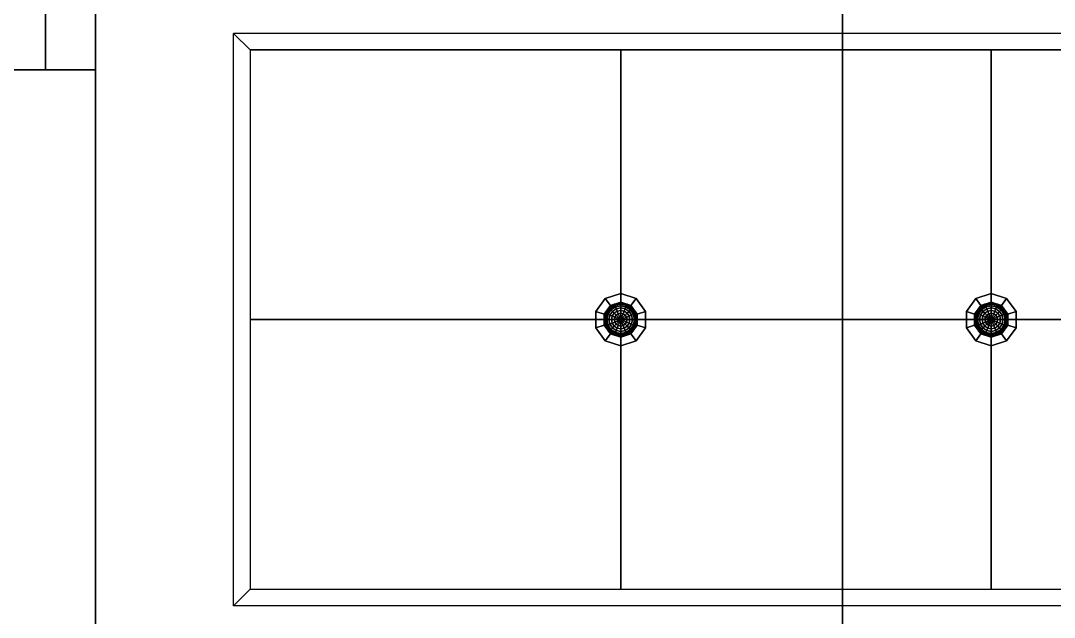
# Model space of a CAD drawing. Header units: millimetres. Extents: x -11 to 11, y -5.8 to 5.8.
# Drawn here: x -3.225 to -0.112, y 0.087 to 1.886 of the extents above; entities that cross this region are included whole.
import ezdxf

# ---------------------------------------------------------------- set-up
doc = ezdxf.new("R2010")
doc.units = ezdxf.units.MM
for name, color, linetype in [('controsoffitto', 254, 'Continuous'), ('copertura', 8, 'Continuous'), ('cromato', 251, 'Continuous'), ('lampada', 7, 'Continuous'), ('parete', 254, 'Continuous'), ('parete_bianca', 7, 'Continuous'), ('pavimento_salone', 7, 'Continuous'), ('rolf', 254, 'Continuous'), ('solaio', 7, 'Continuous')]:
    doc.layers.add(name, color=color, linetype=linetype)

msp = doc.modelspace()

# ---------------------------------------------------------------- linework, layer by layer
at = {"layer": 'controsoffitto'}
for points in [[(-2.584, 1.8473, 5.725), (-2.534, 1.7973, 5.625), (1.9291, 1.7973, 5.625), (1.9791, 1.8473, 5.725)], [(-2.584, 1.8473, 5.725), (-2.534, 1.7973, 5.625), (-2.534, 0.1719, 5.625), (-2.584, 0.1219, 5.725)], [(-1.4182, 1.7973, 5.625), (-2.534, 1.7973, 5.625), (-2.534, 0.9846, 5.625), (-1.4182, 0.9846, 5.625)], [(-0.3025, 1.7973, 5.625), (-1.4182, 1.7973, 5.625), (-1.4182, 0.9846, 5.625), (-0.3025, 0.9846, 5.625)], [(0.8133, 1.7973, 5.625), (-0.3025, 1.7973, 5.625), (-0.3025, 0.9846, 5.625), (0.8133, 0.9846, 5.625)], [(-1.4182, 0.9846, 5.625), (-2.534, 0.9846, 5.625), (-2.534, 0.1719, 5.625), (-1.4182, 0.1719, 5.625)], [(-0.3025, 0.9846, 5.625), (-1.4182, 0.9846, 5.625), (-1.4182, 0.1719, 5.625), (-0.3025, 0.1719, 5.625)], [(0.8133, 0.9846, 5.625), (-0.3025, 0.9846, 5.625), (-0.3025, 0.1719, 5.625), (0.8133, 0.1719, 5.625)], [(-2.584, 0.1219, 5.725), (-2.534, 0.1719, 5.625), (1.9291, 0.1719, 5.625), (1.9791, 0.1219, 5.725)]]:
    msp.add_3dface(points, dxfattribs=at)
at = {"layer": 'copertura'}
msp.add_3dface([(-11, 4.2375, 6.3), (-11, -0.0125, 6.3), (0, -0.0125, 6.3), (0, 4.2375, 6.3)], dxfattribs=at)
at = {"layer": 'cromato'}
for points in [[(-1.4182, 1.0371, 5.625), (-1.4182, 1.0634, 5.625), (-1.4646, 1.0484, 5.625), (-1.4491, 1.0271, 5.625)], [(-1.4491, 1.0271, 5.6), (-1.4646, 1.0484, 5.6), (-1.4182, 1.0634, 5.6), (-1.4182, 1.0371, 5.6)], [(-1.4646, 1.0484, 5.625), (-1.4182, 1.0634, 5.625), (-1.4182, 1.0634, 5.6), (-1.4646, 1.0484, 5.6)], [(-1.3873, 1.0271, 5.625), (-1.3718, 1.0484, 5.625), (-1.4182, 1.0634, 5.625), (-1.4182, 1.0371, 5.625)], [(-1.4182, 1.0371, 5.6), (-1.4182, 1.0634, 5.6), (-1.3718, 1.0484, 5.6), (-1.3873, 1.0271, 5.6)], [(-1.4182, 1.0371, 5.625), (-1.4182, 1.0634, 5.625), (-1.4182, 1.0634, 5.6), (-1.4182, 1.0371, 5.6)], [(-1.4182, 1.0634, 5.625), (-1.3718, 1.0484, 5.625), (-1.3718, 1.0484, 5.6), (-1.4182, 1.0634, 5.6)], [(-1.4182, 1.0634, 5.625), (-1.4182, 1.0371, 5.625), (-1.4182, 1.0371, 5.6), (-1.4182, 1.0634, 5.6)], [(-0.3024, 1.0371, 5.625), (-0.3024, 1.0634, 5.625), (-0.3488, 1.0484, 5.625), (-0.3333, 1.0271, 5.625)], [(-0.3333, 1.0271, 5.6), (-0.3488, 1.0484, 5.6), (-0.3024, 1.0634, 5.6), (-0.3024, 1.0371, 5.6)], [(-0.3488, 1.0484, 5.625), (-0.3024, 1.0634, 5.625), (-0.3024, 1.0634, 5.6), (-0.3488, 1.0484, 5.6)], [(-0.2715, 1.0271, 5.625), (-0.2561, 1.0484, 5.625), (-0.3024, 1.0634, 5.625), (-0.3024, 1.0371, 5.625)], [(-0.3024, 1.0371, 5.6), (-0.3024, 1.0634, 5.6), (-0.2561, 1.0484, 5.6), (-0.2715, 1.0271, 5.6)], [(-0.3024, 1.0371, 5.625), (-0.3024, 1.0634, 5.625), (-0.3024, 1.0634, 5.6), (-0.3024, 1.0371, 5.6)], [(-0.3024, 1.0634, 5.625), (-0.2561, 1.0484, 5.625), (-0.2561, 1.0484, 5.6), (-0.3024, 1.0634, 5.6)], [(-0.3024, 1.0634, 5.625), (-0.3024, 1.0371, 5.625), (-0.3024, 1.0371, 5.6), (-0.3024, 1.0634, 5.6)], [(-1.4491, 1.0271, 5.625), (-1.4646, 1.0484, 5.625), (-1.4932, 1.0089, 5.625), (-1.4682, 1.0008, 5.625)], [(-1.4682, 1.0008, 5.6), (-1.4932, 1.0089, 5.6), (-1.4646, 1.0484, 5.6), (-1.4491, 1.0271, 5.6)], [(-1.4932, 1.0089, 5.625), (-1.4646, 1.0484, 5.625), (-1.4646, 1.0484, 5.6), (-1.4932, 1.0089, 5.6)], [(-1.4491, 1.0271, 5.625), (-1.4646, 1.0484, 5.625), (-1.4646, 1.0484, 5.6), (-1.4491, 1.0271, 5.6)], [(-1.4646, 1.0484, 5.625), (-1.4491, 1.0271, 5.625), (-1.4491, 1.0271, 5.6), (-1.4646, 1.0484, 5.6)], [(-1.4182, 1.0371, 5.6), (-1.4491, 1.0271, 5.6), (-1.4491, 1.0271, 5.625), (-1.4182, 1.0371, 5.625)], [(-1.3873, 1.0271, 5.6), (-1.4182, 1.0371, 5.6), (-1.4182, 1.0371, 5.625), (-1.3873, 1.0271, 5.625)], [(-1.3718, 1.0484, 5.625), (-1.3873, 1.0271, 5.625), (-1.3873, 1.0271, 5.6), (-1.3718, 1.0484, 5.6)], [(-1.3682, 1.0008, 5.625), (-1.3432, 1.0089, 5.625), (-1.3718, 1.0484, 5.625), (-1.3873, 1.0271, 5.625)], [(-1.3873, 1.0271, 5.6), (-1.3718, 1.0484, 5.6), (-1.3432, 1.0089, 5.6), (-1.3682, 1.0008, 5.6)], [(-1.3873, 1.0271, 5.625), (-1.3718, 1.0484, 5.625), (-1.3718, 1.0484, 5.6), (-1.3873, 1.0271, 5.6)], [(-1.3718, 1.0484, 5.625), (-1.3432, 1.0089, 5.625), (-1.3432, 1.0089, 5.6), (-1.3718, 1.0484, 5.6)], [(-0.3333, 1.0271, 5.625), (-0.3488, 1.0484, 5.625), (-0.3774, 1.0089, 5.625), (-0.3524, 1.0008, 5.625)], [(-0.3524, 1.0008, 5.6), (-0.3774, 1.0089, 5.6), (-0.3488, 1.0484, 5.6), (-0.3333, 1.0271, 5.6)], [(-0.3774, 1.0089, 5.625), (-0.3488, 1.0484, 5.625), (-0.3488, 1.0484, 5.6), (-0.3774, 1.0089, 5.6)], [(-0.3333, 1.0271, 5.625), (-0.3488, 1.0484, 5.625), (-0.3488, 1.0484, 5.6), (-0.3333, 1.0271, 5.6)], [(-0.3488, 1.0484, 5.625), (-0.3333, 1.0271, 5.625), (-0.3333, 1.0271, 5.6), (-0.3488, 1.0484, 5.6)], [(-0.3024, 1.0371, 5.6), (-0.3333, 1.0271, 5.6), (-0.3333, 1.0271, 5.625), (-0.3024, 1.0371, 5.625)], [(-0.2715, 1.0271, 5.6), (-0.3024, 1.0371, 5.6), (-0.3024, 1.0371, 5.625), (-0.2715, 1.0271, 5.625)], [(-0.2561, 1.0484, 5.625), (-0.2715, 1.0271, 5.625), (-0.2715, 1.0271, 5.6), (-0.2561, 1.0484, 5.6)], [(-0.2524, 1.0008, 5.625), (-0.2274, 1.0089, 5.625), (-0.2561, 1.0484, 5.625), (-0.2715, 1.0271, 5.625)], [(-0.2715, 1.0271, 5.6), (-0.2561, 1.0484, 5.6), (-0.2274, 1.0089, 5.6), (-0.2524, 1.0008, 5.6)], [(-0.2715, 1.0271, 5.625), (-0.2561, 1.0484, 5.625), (-0.2561, 1.0484, 5.6), (-0.2715, 1.0271, 5.6)], [(-0.2561, 1.0484, 5.625), (-0.2274, 1.0089, 5.625), (-0.2274, 1.0089, 5.6), (-0.2561, 1.0484, 5.6)], [(-1.4682, 1.0008, 5.625), (-1.4932, 1.0089, 5.625), (-1.4932, 1.0089, 5.6), (-1.4682, 1.0008, 5.6)], [(-1.4682, 0.9683, 5.625), (-1.4932, 0.9602, 5.625), (-1.4932, 1.0089, 5.625), (-1.4682, 1.0008, 5.625)], [(-1.4682, 1.0008, 5.6), (-1.4932, 1.0089, 5.6), (-1.4932, 0.9602, 5.6), (-1.4682, 0.9683, 5.6)], [(-1.4682, 1.0008, 5.625), (-1.4932, 1.0089, 5.625), (-1.4932, 1.0089, 5.6), (-1.4682, 1.0008, 5.6)], [(-1.4932, 1.0089, 5.625), (-1.4932, 0.9602, 5.625), (-1.4932, 0.9602, 5.6), (-1.4932, 1.0089, 5.6)], [(-1.4491, 1.0271, 5.6), (-1.4682, 1.0008, 5.6), (-1.4682, 1.0008, 5.625), (-1.4491, 1.0271, 5.625)], [(-1.4682, 0.9683, 5.6), (-1.4682, 1.0008, 5.6), (-1.4682, 1.0008, 5.625), (-1.4682, 0.9683, 5.625)], [(-1.3682, 1.0008, 5.6), (-1.3873, 1.0271, 5.6), (-1.3873, 1.0271, 5.625), (-1.3682, 1.0008, 5.625)], [(-1.3682, 0.9683, 5.625), (-1.3432, 0.9602, 5.625), (-1.3432, 1.0089, 5.625), (-1.3682, 1.0008, 5.625)], [(-1.3682, 1.0008, 5.6), (-1.3432, 1.0089, 5.6), (-1.3432, 0.9602, 5.6), (-1.3682, 0.9683, 5.6)], [(-1.3682, 1.0008, 5.625), (-1.3432, 1.0089, 5.625), (-1.3432, 1.0089, 5.6), (-1.3682, 1.0008, 5.6)], [(-1.3432, 1.0089, 5.625), (-1.3682, 1.0008, 5.625), (-1.3682, 1.0008, 5.6), (-1.3432, 1.0089, 5.6)], [(-1.3682, 0.9683, 5.6), (-1.3682, 1.0008, 5.6), (-1.3682, 1.0008, 5.625), (-1.3682, 0.9683, 5.625)], [(-1.3432, 1.0089, 5.625), (-1.3432, 0.9602, 5.625), (-1.3432, 0.9602, 5.6), (-1.3432, 1.0089, 5.6)], [(-0.3524, 1.0008, 5.625), (-0.3774, 1.0089, 5.625), (-0.3774, 1.0089, 5.6), (-0.3524, 1.0008, 5.6)], [(-0.3524, 0.9683, 5.625), (-0.3774, 0.9602, 5.625), (-0.3774, 1.0089, 5.625), (-0.3524, 1.0008, 5.625)], [(-0.3524, 1.0008, 5.6), (-0.3774, 1.0089, 5.6), (-0.3774, 0.9602, 5.6), (-0.3524, 0.9683, 5.6)], [(-0.3524, 1.0008, 5.625), (-0.3774, 1.0089, 5.625), (-0.3774, 1.0089, 5.6), (-0.3524, 1.0008, 5.6)], [(-0.3774, 1.0089, 5.625), (-0.3774, 0.9602, 5.625), (-0.3774, 0.9602, 5.6), (-0.3774, 1.0089, 5.6)], [(-0.3333, 1.0271, 5.6), (-0.3524, 1.0008, 5.6), (-0.3524, 1.0008, 5.625), (-0.3333, 1.0271, 5.625)], [(-0.3524, 0.9683, 5.6), (-0.3524, 1.0008, 5.6), (-0.3524, 1.0008, 5.625), (-0.3524, 0.9683, 5.625)], [(-0.2524, 1.0008, 5.6), (-0.2715, 1.0271, 5.6), (-0.2715, 1.0271, 5.625), (-0.2524, 1.0008, 5.625)], [(-0.2524, 0.9683, 5.625), (-0.2274, 0.9602, 5.625), (-0.2274, 1.0089, 5.625), (-0.2524, 1.0008, 5.625)], [(-0.2524, 1.0008, 5.6), (-0.2274, 1.0089, 5.6), (-0.2274, 0.9602, 5.6), (-0.2524, 0.9683, 5.6)], [(-0.2524, 1.0008, 5.625), (-0.2274, 1.0089, 5.625), (-0.2274, 1.0089, 5.6), (-0.2524, 1.0008, 5.6)], [(-0.2274, 1.0089, 5.625), (-0.2524, 1.0008, 5.625), (-0.2524, 1.0008, 5.6), (-0.2274, 1.0089, 5.6)], [(-0.2524, 0.9683, 5.6), (-0.2524, 1.0008, 5.6), (-0.2524, 1.0008, 5.625), (-0.2524, 0.9683, 5.625)], [(-0.2274, 1.0089, 5.625), (-0.2274, 0.9602, 5.625), (-0.2274, 0.9602, 5.6), (-0.2274, 1.0089, 5.6)], [(-1.4932, 0.9602, 5.625), (-1.4682, 0.9683, 5.625), (-1.4682, 0.9683, 5.6), (-1.4932, 0.9602, 5.6)], [(-1.4491, 0.942, 5.625), (-1.4646, 0.9208, 5.625), (-1.4932, 0.9602, 5.625), (-1.4682, 0.9683, 5.625)], [(-1.4682, 0.9683, 5.6), (-1.4932, 0.9602, 5.6), (-1.4646, 0.9208, 5.6), (-1.4491, 0.942, 5.6)], [(-1.4682, 0.9683, 5.625), (-1.4932, 0.9602, 5.625), (-1.4932, 0.9602, 5.6), (-1.4682, 0.9683, 5.6)], [(-1.4491, 0.942, 5.6), (-1.4682, 0.9683, 5.6), (-1.4682, 0.9683, 5.625), (-1.4491, 0.942, 5.625)], [(-1.3682, 0.9683, 5.625), (-1.3432, 0.9602, 5.625), (-1.3718, 0.9208, 5.625), (-1.3873, 0.942, 5.625)], [(-1.3873, 0.942, 5.6), (-1.3718, 0.9208, 5.6), (-1.3432, 0.9602, 5.6), (-1.3682, 0.9683, 5.6)], [(-1.3682, 0.9683, 5.6), (-1.3873, 0.942, 5.6), (-1.3873, 0.942, 5.625), (-1.3682, 0.9683, 5.625)], [(-1.3432, 0.9602, 5.625), (-1.3682, 0.9683, 5.625), (-1.3682, 0.9683, 5.6), (-1.3432, 0.9602, 5.6)], [(-1.3432, 0.9602, 5.625), (-1.3682, 0.9683, 5.625), (-1.3682, 0.9683, 5.6), (-1.3432, 0.9602, 5.6)], [(-0.3774, 0.9602, 5.625), (-0.3524, 0.9683, 5.625), (-0.3524, 0.9683, 5.6), (-0.3774, 0.9602, 5.6)], [(-0.3333, 0.942, 5.625), (-0.3488, 0.9208, 5.625), (-0.3774, 0.9602, 5.625), (-0.3524, 0.9683, 5.625)], [(-0.3524, 0.9683, 5.6), (-0.3774, 0.9602, 5.6), (-0.3488, 0.9208, 5.6), (-0.3333, 0.942, 5.6)], [(-0.3524, 0.9683, 5.625), (-0.3774, 0.9602, 5.625), (-0.3774, 0.9602, 5.6), (-0.3524, 0.9683, 5.6)], [(-0.3333, 0.942, 5.6), (-0.3524, 0.9683, 5.6), (-0.3524, 0.9683, 5.625), (-0.3333, 0.942, 5.625)], [(-0.2524, 0.9683, 5.625), (-0.2274, 0.9602, 5.625), (-0.2561, 0.9208, 5.625), (-0.2715, 0.942, 5.625)], [(-0.2715, 0.942, 5.6), (-0.2561, 0.9208, 5.6), (-0.2274, 0.9602, 5.6), (-0.2524, 0.9683, 5.6)], [(-0.2524, 0.9683, 5.6), (-0.2715, 0.942, 5.6), (-0.2715, 0.942, 5.625), (-0.2524, 0.9683, 5.625)], [(-0.2274, 0.9602, 5.625), (-0.2524, 0.9683, 5.625), (-0.2524, 0.9683, 5.6), (-0.2274, 0.9602, 5.6)], [(-0.2274, 0.9602, 5.625), (-0.2524, 0.9683, 5.625), (-0.2524, 0.9683, 5.6), (-0.2274, 0.9602, 5.6)], [(-1.4932, 0.9602, 5.625), (-1.4646, 0.9208, 5.625), (-1.4646, 0.9208, 5.6), (-1.4932, 0.9602, 5.6)], [(-1.4646, 0.9208, 5.625), (-1.4491, 0.942, 5.625), (-1.4491, 0.942, 5.6), (-1.4646, 0.9208, 5.6)], [(-1.4182, 0.932, 5.625), (-1.4182, 0.9057, 5.625), (-1.4646, 0.9208, 5.625), (-1.4491, 0.942, 5.625)], [(-1.4491, 0.942, 5.6), (-1.4646, 0.9208, 5.6), (-1.4182, 0.9057, 5.6), (-1.4182, 0.932, 5.6)], [(-1.4491, 0.942, 5.625), (-1.4646, 0.9208, 5.625), (-1.4646, 0.9208, 5.6), (-1.4491, 0.942, 5.6)], [(-1.4182, 0.932, 5.6), (-1.4491, 0.942, 5.6), (-1.4491, 0.942, 5.625), (-1.4182, 0.932, 5.625)], [(-1.3873, 0.942, 5.625), (-1.3718, 0.9208, 5.625), (-1.4182, 0.9057, 5.625), (-1.4182, 0.932, 5.625)], [(-1.4182, 0.932, 5.6), (-1.4182, 0.9057, 5.6), (-1.3718, 0.9208, 5.6), (-1.3873, 0.942, 5.6)], [(-1.3873, 0.942, 5.6), (-1.4182, 0.932, 5.6), (-1.4182, 0.932, 5.625), (-1.3873, 0.942, 5.625)], [(-1.3718, 0.9208, 5.625), (-1.3873, 0.942, 5.625), (-1.3873, 0.942, 5.6), (-1.3718, 0.9208, 5.6)], [(-1.3873, 0.942, 5.625), (-1.3718, 0.9208, 5.625), (-1.3718, 0.9208, 5.6), (-1.3873, 0.942, 5.6)], [(-1.3718, 0.9208, 5.625), (-1.3432, 0.9602, 5.625), (-1.3432, 0.9602, 5.6), (-1.3718, 0.9208, 5.6)], [(-0.3774, 0.9602, 5.625), (-0.3488, 0.9208, 5.625), (-0.3488, 0.9208, 5.6), (-0.3774, 0.9602, 5.6)], [(-0.3488, 0.9208, 5.625), (-0.3333, 0.942, 5.625), (-0.3333, 0.942, 5.6), (-0.3488, 0.9208, 5.6)], [(-0.3024, 0.932, 5.625), (-0.3024, 0.9057, 5.625), (-0.3488, 0.9208, 5.625), (-0.3333, 0.942, 5.625)], [(-0.3333, 0.942, 5.6), (-0.3488, 0.9208, 5.6), (-0.3024, 0.9057, 5.6), (-0.3024, 0.932, 5.6)], [(-0.3333, 0.942, 5.625), (-0.3488, 0.9208, 5.625), (-0.3488, 0.9208, 5.6), (-0.3333, 0.942, 5.6)], [(-0.3024, 0.932, 5.6), (-0.3333, 0.942, 5.6), (-0.3333, 0.942, 5.625), (-0.3024, 0.932, 5.625)], [(-0.2715, 0.942, 5.625), (-0.2561, 0.9208, 5.625), (-0.3024, 0.9057, 5.625), (-0.3024, 0.932, 5.625)], [(-0.3024, 0.932, 5.6), (-0.3024, 0.9057, 5.6), (-0.2561, 0.9208, 5.6), (-0.2715, 0.942, 5.6)], [(-0.2715, 0.942, 5.6), (-0.3024, 0.932, 5.6), (-0.3024, 0.932, 5.625), (-0.2715, 0.942, 5.625)], [(-0.2561, 0.9208, 5.625), (-0.2715, 0.942, 5.625), (-0.2715, 0.942, 5.6), (-0.2561, 0.9208, 5.6)], [(-0.2715, 0.942, 5.625), (-0.2561, 0.9208, 5.625), (-0.2561, 0.9208, 5.6), (-0.2715, 0.942, 5.6)], [(-0.2561, 0.9208, 5.625), (-0.2274, 0.9602, 5.625), (-0.2274, 0.9602, 5.6), (-0.2561, 0.9208, 5.6)], [(-1.4646, 0.9208, 5.625), (-1.4182, 0.9057, 5.625), (-1.4182, 0.9057, 5.6), (-1.4646, 0.9208, 5.6)], [(-1.4182, 0.9057, 5.625), (-1.4182, 0.932, 5.625), (-1.4182, 0.932, 5.6), (-1.4182, 0.9057, 5.6)], [(-1.4182, 0.932, 5.625), (-1.4182, 0.9057, 5.625), (-1.4182, 0.9057, 5.6), (-1.4182, 0.932, 5.6)], [(-1.4182, 0.9057, 5.625), (-1.3718, 0.9208, 5.625), (-1.3718, 0.9208, 5.6), (-1.4182, 0.9057, 5.6)], [(-0.3488, 0.9208, 5.625), (-0.3024, 0.9057, 5.625), (-0.3024, 0.9057, 5.6), (-0.3488, 0.9208, 5.6)], [(-0.3024, 0.9057, 5.625), (-0.3024, 0.932, 5.625), (-0.3024, 0.932, 5.6), (-0.3024, 0.9057, 5.6)], [(-0.3024, 0.932, 5.625), (-0.3024, 0.9057, 5.625), (-0.3024, 0.9057, 5.6), (-0.3024, 0.932, 5.6)], [(-0.3024, 0.9057, 5.625), (-0.2561, 0.9208, 5.625), (-0.2561, 0.9208, 5.6), (-0.3024, 0.9057, 5.6)]]:
    msp.add_3dface(points, dxfattribs=at)
at = {"layer": 'lampada'}
for points in [[(-1.4529, 1.0192, 5.5902), (-1.437, 1.0299, 5.5902), (-1.4373, 1.0308, 5.6), (-1.4536, 1.0199, 5.6)], [(-1.4509, 1.0172, 5.5809), (-1.4359, 1.0272, 5.5809), (-1.437, 1.0299, 5.5902), (-1.4529, 1.0192, 5.5902)], [(-1.4476, 1.014, 5.5722), (-1.4341, 1.023, 5.5722), (-1.4359, 1.0272, 5.5809), (-1.4509, 1.0172, 5.5809)], [(-1.437, 1.0299, 5.5902), (-1.4182, 1.0336, 5.5902), (-1.4182, 1.0346, 5.6), (-1.4373, 1.0308, 5.6)], [(-1.4359, 1.0272, 5.5809), (-1.4182, 1.0308, 5.5809), (-1.4182, 1.0336, 5.5902), (-1.437, 1.0299, 5.5902)], [(-1.4341, 1.023, 5.5722), (-1.4182, 1.0261, 5.5722), (-1.4182, 1.0308, 5.5809), (-1.4359, 1.0272, 5.5809)], [(-1.4182, 1.0336, 5.5902), (-1.3994, 1.0299, 5.5902), (-1.3991, 1.0308, 5.6), (-1.4182, 1.0346, 5.6)], [(-1.4182, 1.0308, 5.5809), (-1.4005, 1.0272, 5.5809), (-1.3994, 1.0299, 5.5902), (-1.4182, 1.0336, 5.5902)], [(-1.4182, 1.0261, 5.5722), (-1.4023, 1.023, 5.5722), (-1.4005, 1.0272, 5.5809), (-1.4182, 1.0308, 5.5809)], [(-1.4023, 1.023, 5.5722), (-1.3888, 1.014, 5.5722), (-1.3855, 1.0172, 5.5809), (-1.4005, 1.0272, 5.5809)], [(-1.4005, 1.0272, 5.5809), (-1.3855, 1.0172, 5.5809), (-1.3835, 1.0192, 5.5902), (-1.3994, 1.0299, 5.5902)], [(-1.3994, 1.0299, 5.5902), (-1.3835, 1.0192, 5.5902), (-1.3828, 1.0199, 5.6), (-1.3991, 1.0308, 5.6)], [(-0.3371, 1.0192, 5.5902), (-0.3212, 1.0299, 5.5902), (-0.3216, 1.0308, 5.6), (-0.3378, 1.0199, 5.6)], [(-0.3351, 1.0172, 5.5809), (-0.3201, 1.0272, 5.5809), (-0.3212, 1.0299, 5.5902), (-0.3371, 1.0192, 5.5902)], [(-0.3318, 1.014, 5.5722), (-0.3183, 1.023, 5.5722), (-0.3201, 1.0272, 5.5809), (-0.3351, 1.0172, 5.5809)], [(-0.3212, 1.0299, 5.5902), (-0.3024, 1.0336, 5.5902), (-0.3024, 1.0346, 5.6), (-0.3216, 1.0308, 5.6)], [(-0.3201, 1.0272, 5.5809), (-0.3024, 1.0308, 5.5809), (-0.3024, 1.0336, 5.5902), (-0.3212, 1.0299, 5.5902)], [(-0.3183, 1.023, 5.5722), (-0.3024, 1.0261, 5.5722), (-0.3024, 1.0308, 5.5809), (-0.3201, 1.0272, 5.5809)], [(-0.3024, 1.0336, 5.5902), (-0.2837, 1.0299, 5.5902), (-0.2833, 1.0308, 5.6), (-0.3024, 1.0346, 5.6)], [(-0.3024, 1.0308, 5.5809), (-0.2848, 1.0272, 5.5809), (-0.2837, 1.0299, 5.5902), (-0.3024, 1.0336, 5.5902)], [(-0.3024, 1.0261, 5.5722), (-0.2865, 1.023, 5.5722), (-0.2848, 1.0272, 5.5809), (-0.3024, 1.0308, 5.5809)], [(-0.2865, 1.023, 5.5722), (-0.273, 1.014, 5.5722), (-0.2698, 1.0172, 5.5809), (-0.2848, 1.0272, 5.5809)], [(-0.2848, 1.0272, 5.5809), (-0.2698, 1.0172, 5.5809), (-0.2678, 1.0192, 5.5902), (-0.2837, 1.0299, 5.5902)], [(-0.2837, 1.0299, 5.5902), (-0.2678, 1.0192, 5.5902), (-0.2671, 1.0199, 5.6), (-0.2833, 1.0308, 5.6)], [(-1.4672, 0.9846, 5.5902), (-1.4635, 1.0033, 5.5902), (-1.4644, 1.0037, 5.6), (-1.4682, 0.9846, 5.6)], [(-1.4644, 0.9846, 5.5809), (-1.4609, 1.0022, 5.5809), (-1.4635, 1.0033, 5.5902), (-1.4672, 0.9846, 5.5902)], [(-1.4635, 1.0033, 5.5902), (-1.4529, 1.0192, 5.5902), (-1.4536, 1.0199, 5.6), (-1.4644, 1.0037, 5.6)], [(-1.4598, 0.9846, 5.5722), (-1.4566, 1.0005, 5.5722), (-1.4609, 1.0022, 5.5809), (-1.4644, 0.9846, 5.5809)], [(-1.4609, 1.0022, 5.5809), (-1.4509, 1.0172, 5.5809), (-1.4529, 1.0192, 5.5902), (-1.4635, 1.0033, 5.5902)], [(-1.4566, 1.0005, 5.5722), (-1.4476, 1.014, 5.5722), (-1.4509, 1.0172, 5.5809), (-1.4609, 1.0022, 5.5809)], [(-1.4536, 0.9846, 5.5646), (-1.4509, 0.9981, 5.5646), (-1.4566, 1.0005, 5.5722), (-1.4598, 0.9846, 5.5722)], [(-1.4509, 0.9981, 5.5646), (-1.4432, 1.0096, 5.5646), (-1.4476, 1.014, 5.5722), (-1.4566, 1.0005, 5.5722)], [(-1.446, 0.9846, 5.5584), (-1.4439, 0.9952, 5.5584), (-1.4509, 0.9981, 5.5646), (-1.4536, 0.9846, 5.5646)], [(-1.4439, 0.9952, 5.5584), (-1.4378, 1.0042, 5.5584), (-1.4432, 1.0096, 5.5646), (-1.4509, 0.9981, 5.5646)], [(-1.4432, 1.0096, 5.5646), (-1.4317, 1.0172, 5.5646), (-1.4341, 1.023, 5.5722), (-1.4476, 1.014, 5.5722)], [(-1.4359, 0.9919, 5.5538), (-1.4317, 0.9981, 5.5538), (-1.4378, 1.0042, 5.5584), (-1.4439, 0.9952, 5.5584)], [(-1.4378, 1.0042, 5.5584), (-1.4288, 1.0102, 5.5584), (-1.4317, 1.0172, 5.5646), (-1.4432, 1.0096, 5.5646)], [(-1.4317, 0.9981, 5.5538), (-1.4255, 1.0022, 5.5538), (-1.4288, 1.0102, 5.5584), (-1.4378, 1.0042, 5.5584)], [(-1.4272, 0.9883, 5.551), (-1.4251, 0.9915, 5.551), (-1.4317, 0.9981, 5.5538), (-1.4359, 0.9919, 5.5538)], [(-1.4317, 1.0172, 5.5646), (-1.4182, 1.0199, 5.5646), (-1.4182, 1.0261, 5.5722), (-1.4341, 1.023, 5.5722)], [(-1.4288, 1.0102, 5.5584), (-1.4182, 1.0123, 5.5584), (-1.4182, 1.0199, 5.5646), (-1.4317, 1.0172, 5.5646)], [(-1.4251, 0.9915, 5.551), (-1.4219, 0.9936, 5.551), (-1.4255, 1.0022, 5.5538), (-1.4317, 0.9981, 5.5538)], [(-1.4255, 1.0022, 5.5538), (-1.4182, 1.0037, 5.5538), (-1.4182, 1.0123, 5.5584), (-1.4288, 1.0102, 5.5584)], [(-1.4219, 0.9936, 5.551), (-1.4182, 0.9943, 5.551), (-1.4182, 1.0037, 5.5538), (-1.4255, 1.0022, 5.5538)], [(-1.4182, 1.0199, 5.5646), (-1.4047, 1.0172, 5.5646), (-1.4023, 1.023, 5.5722), (-1.4182, 1.0261, 5.5722)], [(-1.4182, 1.0123, 5.5584), (-1.4076, 1.0102, 5.5584), (-1.4047, 1.0172, 5.5646), (-1.4182, 1.0199, 5.5646)], [(-1.4182, 1.0037, 5.5538), (-1.4109, 1.0022, 5.5538), (-1.4076, 1.0102, 5.5584), (-1.4182, 1.0123, 5.5584)], [(-1.4182, 0.9943, 5.551), (-1.4145, 0.9936, 5.551), (-1.4109, 1.0022, 5.5538), (-1.4182, 1.0037, 5.5538)], [(-1.4145, 0.9936, 5.551), (-1.4113, 0.9915, 5.551), (-1.4047, 0.9981, 5.5538), (-1.4109, 1.0022, 5.5538)], [(-1.4113, 0.9915, 5.551), (-1.4092, 0.9883, 5.551), (-1.4005, 0.9919, 5.5538), (-1.4047, 0.9981, 5.5538)], [(-1.4109, 1.0022, 5.5538), (-1.4047, 0.9981, 5.5538), (-1.3986, 1.0042, 5.5584), (-1.4076, 1.0102, 5.5584)], [(-1.4076, 1.0102, 5.5584), (-1.3986, 1.0042, 5.5584), (-1.3932, 1.0096, 5.5646), (-1.4047, 1.0172, 5.5646)], [(-1.4047, 1.0172, 5.5646), (-1.3932, 1.0096, 5.5646), (-1.3888, 1.014, 5.5722), (-1.4023, 1.023, 5.5722)], [(-1.4047, 0.9981, 5.5538), (-1.4005, 0.9919, 5.5538), (-1.3925, 0.9952, 5.5584), (-1.3986, 1.0042, 5.5584)], [(-1.3986, 1.0042, 5.5584), (-1.3925, 0.9952, 5.5584), (-1.3855, 0.9981, 5.5646), (-1.3932, 1.0096, 5.5646)], [(-1.3932, 1.0096, 5.5646), (-1.3855, 0.9981, 5.5646), (-1.3798, 1.0005, 5.5722), (-1.3888, 1.014, 5.5722)], [(-1.3925, 0.9952, 5.5584), (-1.3904, 0.9846, 5.5584), (-1.3828, 0.9846, 5.5646), (-1.3855, 0.9981, 5.5646)], [(-1.3888, 1.014, 5.5722), (-1.3798, 1.0005, 5.5722), (-1.3755, 1.0022, 5.5809), (-1.3855, 1.0172, 5.5809)], [(-1.3855, 1.0172, 5.5809), (-1.3755, 1.0022, 5.5809), (-1.3729, 1.0033, 5.5902), (-1.3835, 1.0192, 5.5902)], [(-1.3855, 0.9981, 5.5646), (-1.3828, 0.9846, 5.5646), (-1.3766, 0.9846, 5.5722), (-1.3798, 1.0005, 5.5722)], [(-1.3835, 1.0192, 5.5902), (-1.3729, 1.0033, 5.5902), (-1.372, 1.0037, 5.6), (-1.3828, 1.0199, 5.6)], [(-1.3798, 1.0005, 5.5722), (-1.3766, 0.9846, 5.5722), (-1.372, 0.9846, 5.5809), (-1.3755, 1.0022, 5.5809)], [(-1.3755, 1.0022, 5.5809), (-1.372, 0.9846, 5.5809), (-1.3692, 0.9846, 5.5902), (-1.3729, 1.0033, 5.5902)], [(-1.3729, 1.0033, 5.5902), (-1.3692, 0.9846, 5.5902), (-1.3682, 0.9846, 5.6), (-1.372, 1.0037, 5.6)], [(-0.3515, 0.9846, 5.5902), (-0.3477, 1.0033, 5.5902), (-0.3486, 1.0037, 5.6), (-0.3524, 0.9846, 5.6)], [(-0.3486, 0.9846, 5.5809), (-0.3451, 1.0022, 5.5809), (-0.3477, 1.0033, 5.5902), (-0.3515, 0.9846, 5.5902)], [(-0.3477, 1.0033, 5.5902), (-0.3371, 1.0192, 5.5902), (-0.3378, 1.0199, 5.6), (-0.3486, 1.0037, 5.6)], [(-0.344, 0.9846, 5.5722), (-0.3408, 1.0005, 5.5722), (-0.3451, 1.0022, 5.5809), (-0.3486, 0.9846, 5.5809)], [(-0.3451, 1.0022, 5.5809), (-0.3351, 1.0172, 5.5809), (-0.3371, 1.0192, 5.5902), (-0.3477, 1.0033, 5.5902)], [(-0.3408, 1.0005, 5.5722), (-0.3318, 1.014, 5.5722), (-0.3351, 1.0172, 5.5809), (-0.3451, 1.0022, 5.5809)], [(-0.3378, 0.9846, 5.5646), (-0.3351, 0.9981, 5.5646), (-0.3408, 1.0005, 5.5722), (-0.344, 0.9846, 5.5722)], [(-0.3351, 0.9981, 5.5646), (-0.3274, 1.0096, 5.5646), (-0.3318, 1.014, 5.5722), (-0.3408, 1.0005, 5.5722)], [(-0.3302, 0.9846, 5.5584), (-0.3281, 0.9952, 5.5584), (-0.3351, 0.9981, 5.5646), (-0.3378, 0.9846, 5.5646)], [(-0.3281, 0.9952, 5.5584), (-0.3221, 1.0042, 5.5584), (-0.3274, 1.0096, 5.5646), (-0.3351, 0.9981, 5.5646)], [(-0.3274, 1.0096, 5.5646), (-0.316, 1.0172, 5.5646), (-0.3183, 1.023, 5.5722), (-0.3318, 1.014, 5.5722)], [(-0.3201, 0.9919, 5.5538), (-0.316, 0.9981, 5.5538), (-0.3221, 1.0042, 5.5584), (-0.3281, 0.9952, 5.5584)], [(-0.3221, 1.0042, 5.5584), (-0.3131, 1.0102, 5.5584), (-0.316, 1.0172, 5.5646), (-0.3274, 1.0096, 5.5646)], [(-0.316, 0.9981, 5.5538), (-0.3098, 1.0022, 5.5538), (-0.3131, 1.0102, 5.5584), (-0.3221, 1.0042, 5.5584)], [(-0.3114, 0.9883, 5.551), (-0.3093, 0.9915, 5.551), (-0.316, 0.9981, 5.5538), (-0.3201, 0.9919, 5.5538)], [(-0.316, 1.0172, 5.5646), (-0.3024, 1.0199, 5.5646), (-0.3024, 1.0261, 5.5722), (-0.3183, 1.023, 5.5722)], [(-0.3131, 1.0102, 5.5584), (-0.3024, 1.0123, 5.5584), (-0.3024, 1.0199, 5.5646), (-0.316, 1.0172, 5.5646)], [(-0.3093, 0.9915, 5.551), (-0.3062, 0.9936, 5.551), (-0.3098, 1.0022, 5.5538), (-0.316, 0.9981, 5.5538)], [(-0.3098, 1.0022, 5.5538), (-0.3024, 1.0037, 5.5538), (-0.3024, 1.0123, 5.5584), (-0.3131, 1.0102, 5.5584)], [(-0.3062, 0.9936, 5.551), (-0.3024, 0.9943, 5.551), (-0.3024, 1.0037, 5.5538), (-0.3098, 1.0022, 5.5538)], [(-0.3024, 1.0199, 5.5646), (-0.2889, 1.0172, 5.5646), (-0.2865, 1.023, 5.5722), (-0.3024, 1.0261, 5.5722)], [(-0.3024, 1.0123, 5.5584), (-0.2918, 1.0102, 5.5584), (-0.2889, 1.0172, 5.5646), (-0.3024, 1.0199, 5.5646)], [(-0.3024, 1.0037, 5.5538), (-0.2951, 1.0022, 5.5538), (-0.2918, 1.0102, 5.5584), (-0.3024, 1.0123, 5.5584)], [(-0.3024, 0.9943, 5.551), (-0.2987, 0.9936, 5.551), (-0.2951, 1.0022, 5.5538), (-0.3024, 1.0037, 5.5538)], [(-0.2987, 0.9936, 5.551), (-0.2955, 0.9915, 5.551), (-0.2889, 0.9981, 5.5538), (-0.2951, 1.0022, 5.5538)], [(-0.2955, 0.9915, 5.551), (-0.2934, 0.9883, 5.551), (-0.2848, 0.9919, 5.5538), (-0.2889, 0.9981, 5.5538)], [(-0.2951, 1.0022, 5.5538), (-0.2889, 0.9981, 5.5538), (-0.2828, 1.0042, 5.5584), (-0.2918, 1.0102, 5.5584)], [(-0.2918, 1.0102, 5.5584), (-0.2828, 1.0042, 5.5584), (-0.2774, 1.0096, 5.5646), (-0.2889, 1.0172, 5.5646)], [(-0.2889, 1.0172, 5.5646), (-0.2774, 1.0096, 5.5646), (-0.273, 1.014, 5.5722), (-0.2865, 1.023, 5.5722)], [(-0.2889, 0.9981, 5.5538), (-0.2848, 0.9919, 5.5538), (-0.2768, 0.9952, 5.5584), (-0.2828, 1.0042, 5.5584)], [(-0.2828, 1.0042, 5.5584), (-0.2768, 0.9952, 5.5584), (-0.2698, 0.9981, 5.5646), (-0.2774, 1.0096, 5.5646)], [(-0.2774, 1.0096, 5.5646), (-0.2698, 0.9981, 5.5646), (-0.264, 1.0005, 5.5722), (-0.273, 1.014, 5.5722)], [(-0.2768, 0.9952, 5.5584), (-0.2747, 0.9846, 5.5584), (-0.2671, 0.9846, 5.5646), (-0.2698, 0.9981, 5.5646)], [(-0.273, 1.014, 5.5722), (-0.264, 1.0005, 5.5722), (-0.2598, 1.0022, 5.5809), (-0.2698, 1.0172, 5.5809)], [(-0.2698, 1.0172, 5.5809), (-0.2598, 1.0022, 5.5809), (-0.2571, 1.0033, 5.5902), (-0.2678, 1.0192, 5.5902)], [(-0.2698, 0.9981, 5.5646), (-0.2671, 0.9846, 5.5646), (-0.2609, 0.9846, 5.5722), (-0.264, 1.0005, 5.5722)], [(-0.2678, 1.0192, 5.5902), (-0.2571, 1.0033, 5.5902), (-0.2562, 1.0037, 5.6), (-0.2671, 1.0199, 5.6)], [(-0.264, 1.0005, 5.5722), (-0.2609, 0.9846, 5.5722), (-0.2562, 0.9846, 5.5809), (-0.2598, 1.0022, 5.5809)], [(-0.2598, 1.0022, 5.5809), (-0.2562, 0.9846, 5.5809), (-0.2534, 0.9846, 5.5902), (-0.2571, 1.0033, 5.5902)], [(-0.2571, 1.0033, 5.5902), (-0.2534, 0.9846, 5.5902), (-0.2524, 0.9846, 5.6), (-0.2562, 1.0037, 5.6)], [(-1.4635, 0.9658, 5.5902), (-1.4672, 0.9846, 5.5902), (-1.4682, 0.9846, 5.6), (-1.4644, 0.9654, 5.6)], [(-1.4609, 0.9669, 5.5809), (-1.4644, 0.9846, 5.5809), (-1.4672, 0.9846, 5.5902), (-1.4635, 0.9658, 5.5902)], [(-1.4566, 0.9687, 5.5722), (-1.4598, 0.9846, 5.5722), (-1.4644, 0.9846, 5.5809), (-1.4609, 0.9669, 5.5809)], [(-1.4529, 0.9499, 5.5902), (-1.4635, 0.9658, 5.5902), (-1.4644, 0.9654, 5.6), (-1.4536, 0.9492, 5.6)], [(-1.4509, 0.9519, 5.5809), (-1.4609, 0.9669, 5.5809), (-1.4635, 0.9658, 5.5902), (-1.4529, 0.9499, 5.5902)], [(-1.4476, 0.9552, 5.5722), (-1.4566, 0.9687, 5.5722), (-1.4609, 0.9669, 5.5809), (-1.4509, 0.9519, 5.5809)], [(-1.4509, 0.971, 5.5646), (-1.4536, 0.9846, 5.5646), (-1.4598, 0.9846, 5.5722), (-1.4566, 0.9687, 5.5722)], [(-1.4432, 0.9596, 5.5646), (-1.4509, 0.971, 5.5646), (-1.4566, 0.9687, 5.5722), (-1.4476, 0.9552, 5.5722)], [(-1.4439, 0.9739, 5.5584), (-1.446, 0.9846, 5.5584), (-1.4536, 0.9846, 5.5646), (-1.4509, 0.971, 5.5646)], [(-1.4378, 0.9649, 5.5584), (-1.4439, 0.9739, 5.5584), (-1.4509, 0.971, 5.5646), (-1.4432, 0.9596, 5.5646)], [(-1.4373, 0.9846, 5.5538), (-1.4359, 0.9919, 5.5538), (-1.4439, 0.9952, 5.5584), (-1.446, 0.9846, 5.5584)], [(-1.4359, 0.9772, 5.5538), (-1.4373, 0.9846, 5.5538), (-1.446, 0.9846, 5.5584), (-1.4439, 0.9739, 5.5584)], [(-1.4317, 0.971, 5.5538), (-1.4359, 0.9772, 5.5538), (-1.4439, 0.9739, 5.5584), (-1.4378, 0.9649, 5.5584)], [(-1.4288, 0.9589, 5.5584), (-1.4378, 0.9649, 5.5584), (-1.4432, 0.9596, 5.5646), (-1.4317, 0.9519, 5.5646)], [(-1.4255, 0.9669, 5.5538), (-1.4317, 0.971, 5.5538), (-1.4378, 0.9649, 5.5584), (-1.4288, 0.9589, 5.5584)], [(-1.428, 0.9846, 5.551), (-1.4272, 0.9883, 5.551), (-1.4359, 0.9919, 5.5538), (-1.4373, 0.9846, 5.5538)], [(-1.4272, 0.9808, 5.551), (-1.428, 0.9846, 5.551), (-1.4373, 0.9846, 5.5538), (-1.4359, 0.9772, 5.5538)], [(-1.4251, 0.9777, 5.551), (-1.4272, 0.9808, 5.551), (-1.4359, 0.9772, 5.5538), (-1.4317, 0.971, 5.5538)], [(-1.4219, 0.9756, 5.551), (-1.4251, 0.9777, 5.551), (-1.4317, 0.971, 5.5538), (-1.4255, 0.9669, 5.5538)], [(-1.4182, 0.9654, 5.5538), (-1.4255, 0.9669, 5.5538), (-1.4288, 0.9589, 5.5584), (-1.4182, 0.9568, 5.5584)], [(-1.4182, 0.9846, 5.55), (-1.4182, 0.9846, 5.55), (-1.4272, 0.9883, 5.551), (-1.428, 0.9846, 5.551)], [(-1.4182, 0.9846, 5.55), (-1.4182, 0.9846, 5.55), (-1.428, 0.9846, 5.551), (-1.4272, 0.9808, 5.551)], [(-1.4182, 0.9846, 5.55), (-1.4182, 0.9846, 5.55), (-1.4251, 0.9915, 5.551), (-1.4272, 0.9883, 5.551)], [(-1.4182, 0.9846, 5.55), (-1.4182, 0.9846, 5.55), (-1.4272, 0.9808, 5.551), (-1.4251, 0.9777, 5.551)], [(-1.4182, 0.9748, 5.551), (-1.4219, 0.9756, 5.551), (-1.4255, 0.9669, 5.5538), (-1.4182, 0.9654, 5.5538)], [(-1.4182, 0.9846, 5.55), (-1.4182, 0.9846, 5.55), (-1.4219, 0.9936, 5.551), (-1.4251, 0.9915, 5.551)], [(-1.4182, 0.9846, 5.55), (-1.4182, 0.9846, 5.55), (-1.4251, 0.9777, 5.551), (-1.4219, 0.9756, 5.551)], [(-1.4182, 0.9846, 5.55), (-1.4182, 0.9846, 5.55), (-1.4182, 0.9943, 5.551), (-1.4219, 0.9936, 5.551)], [(-1.4182, 0.9846, 5.55), (-1.4182, 0.9846, 5.55), (-1.4219, 0.9756, 5.551), (-1.4182, 0.9748, 5.551)], [(-1.4182, 0.9846, 5.55), (-1.4182, 0.9846, 5.55), (-1.4145, 0.9936, 5.551), (-1.4182, 0.9943, 5.551)], [(-1.4182, 0.9846, 5.55), (-1.4182, 0.9846, 5.55), (-1.4113, 0.9915, 5.551), (-1.4145, 0.9936, 5.551)], [(-1.4182, 0.9846, 5.55), (-1.4182, 0.9846, 5.55), (-1.4092, 0.9883, 5.551), (-1.4113, 0.9915, 5.551)], [(-1.4182, 0.9846, 5.55), (-1.4182, 0.9846, 5.55), (-1.4084, 0.9846, 5.551), (-1.4092, 0.9883, 5.551)], [(-1.4182, 0.9846, 5.55), (-1.4182, 0.9846, 5.55), (-1.4092, 0.9808, 5.551), (-1.4084, 0.9846, 5.551)], [(-1.4182, 0.9846, 5.55), (-1.4182, 0.9846, 5.55), (-1.4113, 0.9777, 5.551), (-1.4092, 0.9808, 5.551)], [(-1.4182, 0.9846, 5.55), (-1.4182, 0.9846, 5.55), (-1.4145, 0.9756, 5.551), (-1.4113, 0.9777, 5.551)], [(-1.4182, 0.9846, 5.55), (-1.4182, 0.9846, 5.55), (-1.4182, 0.9748, 5.551), (-1.4145, 0.9756, 5.551)], [(-1.4145, 0.9756, 5.551), (-1.4182, 0.9748, 5.551), (-1.4182, 0.9654, 5.5538), (-1.4109, 0.9669, 5.5538)], [(-1.4109, 0.9669, 5.5538), (-1.4182, 0.9654, 5.5538), (-1.4182, 0.9568, 5.5584), (-1.4076, 0.9589, 5.5584)], [(-1.4113, 0.9777, 5.551), (-1.4145, 0.9756, 5.551), (-1.4109, 0.9669, 5.5538), (-1.4047, 0.971, 5.5538)], [(-1.4092, 0.9808, 5.551), (-1.4113, 0.9777, 5.551), (-1.4047, 0.971, 5.5538), (-1.4005, 0.9772, 5.5538)], [(-1.4047, 0.971, 5.5538), (-1.4109, 0.9669, 5.5538), (-1.4076, 0.9589, 5.5584), (-1.3986, 0.9649, 5.5584)], [(-1.4092, 0.9883, 5.551), (-1.4084, 0.9846, 5.551), (-1.3991, 0.9846, 5.5538), (-1.4005, 0.9919, 5.5538)], [(-1.4084, 0.9846, 5.551), (-1.4092, 0.9808, 5.551), (-1.4005, 0.9772, 5.5538), (-1.3991, 0.9846, 5.5538)], [(-1.3986, 0.9649, 5.5584), (-1.4076, 0.9589, 5.5584), (-1.4047, 0.9519, 5.5646), (-1.3932, 0.9596, 5.5646)], [(-1.4005, 0.9772, 5.5538), (-1.4047, 0.971, 5.5538), (-1.3986, 0.9649, 5.5584), (-1.3925, 0.9739, 5.5584)], [(-1.4005, 0.9919, 5.5538), (-1.3991, 0.9846, 5.5538), (-1.3904, 0.9846, 5.5584), (-1.3925, 0.9952, 5.5584)], [(-1.3991, 0.9846, 5.5538), (-1.4005, 0.9772, 5.5538), (-1.3925, 0.9739, 5.5584), (-1.3904, 0.9846, 5.5584)], [(-1.3925, 0.9739, 5.5584), (-1.3986, 0.9649, 5.5584), (-1.3932, 0.9596, 5.5646), (-1.3855, 0.971, 5.5646)], [(-1.3855, 0.971, 5.5646), (-1.3932, 0.9596, 5.5646), (-1.3888, 0.9552, 5.5722), (-1.3798, 0.9687, 5.5722)], [(-1.3904, 0.9846, 5.5584), (-1.3925, 0.9739, 5.5584), (-1.3855, 0.971, 5.5646), (-1.3828, 0.9846, 5.5646)], [(-1.3798, 0.9687, 5.5722), (-1.3888, 0.9552, 5.5722), (-1.3855, 0.9519, 5.5809), (-1.3755, 0.9669, 5.5809)], [(-1.3828, 0.9846, 5.5646), (-1.3855, 0.971, 5.5646), (-1.3798, 0.9687, 5.5722), (-1.3766, 0.9846, 5.5722)], [(-1.3755, 0.9669, 5.5809), (-1.3855, 0.9519, 5.5809), (-1.3835, 0.9499, 5.5902), (-1.3729, 0.9658, 5.5902)], [(-1.3729, 0.9658, 5.5902), (-1.3835, 0.9499, 5.5902), (-1.3828, 0.9492, 5.6), (-1.372, 0.9654, 5.6)], [(-1.3766, 0.9846, 5.5722), (-1.3798, 0.9687, 5.5722), (-1.3755, 0.9669, 5.5809), (-1.372, 0.9846, 5.5809)], [(-1.372, 0.9846, 5.5809), (-1.3755, 0.9669, 5.5809), (-1.3729, 0.9658, 5.5902), (-1.3692, 0.9846, 5.5902)], [(-1.3692, 0.9846, 5.5902), (-1.3729, 0.9658, 5.5902), (-1.372, 0.9654, 5.6), (-1.3682, 0.9846, 5.6)], [(-0.3477, 0.9658, 5.5902), (-0.3515, 0.9846, 5.5902), (-0.3524, 0.9846, 5.6), (-0.3486, 0.9654, 5.6)], [(-0.3451, 0.9669, 5.5809), (-0.3486, 0.9846, 5.5809), (-0.3515, 0.9846, 5.5902), (-0.3477, 0.9658, 5.5902)], [(-0.3408, 0.9687, 5.5722), (-0.344, 0.9846, 5.5722), (-0.3486, 0.9846, 5.5809), (-0.3451, 0.9669, 5.5809)], [(-0.3371, 0.9499, 5.5902), (-0.3477, 0.9658, 5.5902), (-0.3486, 0.9654, 5.6), (-0.3378, 0.9492, 5.6)], [(-0.3351, 0.9519, 5.5809), (-0.3451, 0.9669, 5.5809), (-0.3477, 0.9658, 5.5902), (-0.3371, 0.9499, 5.5902)], [(-0.3318, 0.9552, 5.5722), (-0.3408, 0.9687, 5.5722), (-0.3451, 0.9669, 5.5809), (-0.3351, 0.9519, 5.5809)], [(-0.3351, 0.971, 5.5646), (-0.3378, 0.9846, 5.5646), (-0.344, 0.9846, 5.5722), (-0.3408, 0.9687, 5.5722)], [(-0.3274, 0.9596, 5.5646), (-0.3351, 0.971, 5.5646), (-0.3408, 0.9687, 5.5722), (-0.3318, 0.9552, 5.5722)], [(-0.3281, 0.9739, 5.5584), (-0.3302, 0.9846, 5.5584), (-0.3378, 0.9846, 5.5646), (-0.3351, 0.971, 5.5646)], [(-0.3221, 0.9649, 5.5584), (-0.3281, 0.9739, 5.5584), (-0.3351, 0.971, 5.5646), (-0.3274, 0.9596, 5.5646)], [(-0.3216, 0.9846, 5.5538), (-0.3201, 0.9919, 5.5538), (-0.3281, 0.9952, 5.5584), (-0.3302, 0.9846, 5.5584)], [(-0.3201, 0.9772, 5.5538), (-0.3216, 0.9846, 5.5538), (-0.3302, 0.9846, 5.5584), (-0.3281, 0.9739, 5.5584)], [(-0.316, 0.971, 5.5538), (-0.3201, 0.9772, 5.5538), (-0.3281, 0.9739, 5.5584), (-0.3221, 0.9649, 5.5584)], [(-0.3131, 0.9589, 5.5584), (-0.3221, 0.9649, 5.5584), (-0.3274, 0.9596, 5.5646), (-0.316, 0.9519, 5.5646)], [(-0.3098, 0.9669, 5.5538), (-0.316, 0.971, 5.5538), (-0.3221, 0.9649, 5.5584), (-0.3131, 0.9589, 5.5584)], [(-0.3122, 0.9846, 5.551), (-0.3114, 0.9883, 5.551), (-0.3201, 0.9919, 5.5538), (-0.3216, 0.9846, 5.5538)], [(-0.3114, 0.9808, 5.551), (-0.3122, 0.9846, 5.551), (-0.3216, 0.9846, 5.5538), (-0.3201, 0.9772, 5.5538)], [(-0.3093, 0.9777, 5.551), (-0.3114, 0.9808, 5.551), (-0.3201, 0.9772, 5.5538), (-0.316, 0.971, 5.5538)], [(-0.3062, 0.9756, 5.551), (-0.3093, 0.9777, 5.551), (-0.316, 0.971, 5.5538), (-0.3098, 0.9669, 5.5538)], [(-0.3024, 0.9654, 5.5538), (-0.3098, 0.9669, 5.5538), (-0.3131, 0.9589, 5.5584), (-0.3024, 0.9568, 5.5584)], [(-0.3024, 0.9846, 5.55), (-0.3024, 0.9846, 5.55), (-0.3114, 0.9883, 5.551), (-0.3122, 0.9846, 5.551)], [(-0.3024, 0.9846, 5.55), (-0.3024, 0.9846, 5.55), (-0.3122, 0.9846, 5.551), (-0.3114, 0.9808, 5.551)], [(-0.3024, 0.9846, 5.55), (-0.3024, 0.9846, 5.55), (-0.3093, 0.9915, 5.551), (-0.3114, 0.9883, 5.551)], [(-0.3024, 0.9846, 5.55), (-0.3024, 0.9846, 5.55), (-0.3114, 0.9808, 5.551), (-0.3093, 0.9777, 5.551)], [(-0.3024, 0.9748, 5.551), (-0.3062, 0.9756, 5.551), (-0.3098, 0.9669, 5.5538), (-0.3024, 0.9654, 5.5538)], [(-0.3024, 0.9846, 5.55), (-0.3024, 0.9846, 5.55), (-0.3062, 0.9936, 5.551), (-0.3093, 0.9915, 5.551)], [(-0.3024, 0.9846, 5.55), (-0.3024, 0.9846, 5.55), (-0.3093, 0.9777, 5.551), (-0.3062, 0.9756, 5.551)], [(-0.3024, 0.9846, 5.55), (-0.3024, 0.9846, 5.55), (-0.3024, 0.9943, 5.551), (-0.3062, 0.9936, 5.551)], [(-0.3024, 0.9846, 5.55), (-0.3024, 0.9846, 5.55), (-0.3062, 0.9756, 5.551), (-0.3024, 0.9748, 5.551)], [(-0.3024, 0.9846, 5.55), (-0.3024, 0.9846, 5.55), (-0.2987, 0.9936, 5.551), (-0.3024, 0.9943, 5.551)], [(-0.3024, 0.9846, 5.55), (-0.3024, 0.9846, 5.55), (-0.2955, 0.9915, 5.551), (-0.2987, 0.9936, 5.551)], [(-0.3024, 0.9846, 5.55), (-0.3024, 0.9846, 5.55), (-0.2934, 0.9883, 5.551), (-0.2955, 0.9915, 5.551)], [(-0.3024, 0.9846, 5.55), (-0.3024, 0.9846, 5.55), (-0.2927, 0.9846, 5.551), (-0.2934, 0.9883, 5.551)], [(-0.3024, 0.9846, 5.55), (-0.3024, 0.9846, 5.55), (-0.2934, 0.9808, 5.551), (-0.2927, 0.9846, 5.551)], [(-0.3024, 0.9846, 5.55), (-0.3024, 0.9846, 5.55), (-0.2955, 0.9777, 5.551), (-0.2934, 0.9808, 5.551)], [(-0.3024, 0.9846, 5.55), (-0.3024, 0.9846, 5.55), (-0.2987, 0.9756, 5.551), (-0.2955, 0.9777, 5.551)], [(-0.3024, 0.9846, 5.55), (-0.3024, 0.9846, 5.55), (-0.3024, 0.9748, 5.551), (-0.2987, 0.9756, 5.551)], [(-0.2987, 0.9756, 5.551), (-0.3024, 0.9748, 5.551), (-0.3024, 0.9654, 5.5538), (-0.2951, 0.9669, 5.5538)], [(-0.2951, 0.9669, 5.5538), (-0.3024, 0.9654, 5.5538), (-0.3024, 0.9568, 5.5584), (-0.2918, 0.9589, 5.5584)], [(-0.2955, 0.9777, 5.551), (-0.2987, 0.9756, 5.551), (-0.2951, 0.9669, 5.5538), (-0.2889, 0.971, 5.5538)], [(-0.2934, 0.9808, 5.551), (-0.2955, 0.9777, 5.551), (-0.2889, 0.971, 5.5538), (-0.2848, 0.9772, 5.5538)], [(-0.2889, 0.971, 5.5538), (-0.2951, 0.9669, 5.5538), (-0.2918, 0.9589, 5.5584), (-0.2828, 0.9649, 5.5584)], [(-0.2934, 0.9883, 5.551), (-0.2927, 0.9846, 5.551), (-0.2833, 0.9846, 5.5538), (-0.2848, 0.9919, 5.5538)], [(-0.2927, 0.9846, 5.551), (-0.2934, 0.9808, 5.551), (-0.2848, 0.9772, 5.5538), (-0.2833, 0.9846, 5.5538)], [(-0.2828, 0.9649, 5.5584), (-0.2918, 0.9589, 5.5584), (-0.2889, 0.9519, 5.5646), (-0.2774, 0.9596, 5.5646)], [(-0.2848, 0.9772, 5.5538), (-0.2889, 0.971, 5.5538), (-0.2828, 0.9649, 5.5584), (-0.2768, 0.9739, 5.5584)], [(-0.2848, 0.9919, 5.5538), (-0.2833, 0.9846, 5.5538), (-0.2747, 0.9846, 5.5584), (-0.2768, 0.9952, 5.5584)], [(-0.2833, 0.9846, 5.5538), (-0.2848, 0.9772, 5.5538), (-0.2768, 0.9739, 5.5584), (-0.2747, 0.9846, 5.5584)], [(-0.2768, 0.9739, 5.5584), (-0.2828, 0.9649, 5.5584), (-0.2774, 0.9596, 5.5646), (-0.2698, 0.971, 5.5646)], [(-0.2698, 0.971, 5.5646), (-0.2774, 0.9596, 5.5646), (-0.273, 0.9552, 5.5722), (-0.264, 0.9687, 5.5722)], [(-0.2747, 0.9846, 5.5584), (-0.2768, 0.9739, 5.5584), (-0.2698, 0.971, 5.5646), (-0.2671, 0.9846, 5.5646)], [(-0.264, 0.9687, 5.5722), (-0.273, 0.9552, 5.5722), (-0.2698, 0.9519, 5.5809), (-0.2598, 0.9669, 5.5809)], [(-0.2671, 0.9846, 5.5646), (-0.2698, 0.971, 5.5646), (-0.264, 0.9687, 5.5722), (-0.2609, 0.9846, 5.5722)], [(-0.2598, 0.9669, 5.5809), (-0.2698, 0.9519, 5.5809), (-0.2678, 0.9499, 5.5902), (-0.2571, 0.9658, 5.5902)], [(-0.2571, 0.9658, 5.5902), (-0.2678, 0.9499, 5.5902), (-0.2671, 0.9492, 5.6), (-0.2562, 0.9654, 5.6)], [(-0.2609, 0.9846, 5.5722), (-0.264, 0.9687, 5.5722), (-0.2598, 0.9669, 5.5809), (-0.2562, 0.9846, 5.5809)], [(-0.2562, 0.9846, 5.5809), (-0.2598, 0.9669, 5.5809), (-0.2571, 0.9658, 5.5902), (-0.2534, 0.9846, 5.5902)], [(-0.2534, 0.9846, 5.5902), (-0.2571, 0.9658, 5.5902), (-0.2562, 0.9654, 5.6), (-0.2524, 0.9846, 5.6)], [(-1.437, 0.9393, 5.5902), (-1.4529, 0.9499, 5.5902), (-1.4536, 0.9492, 5.6), (-1.4373, 0.9384, 5.6)], [(-1.4359, 0.9419, 5.5809), (-1.4509, 0.9519, 5.5809), (-1.4529, 0.9499, 5.5902), (-1.437, 0.9393, 5.5902)], [(-1.4341, 0.9462, 5.5722), (-1.4476, 0.9552, 5.5722), (-1.4509, 0.9519, 5.5809), (-1.4359, 0.9419, 5.5809)], [(-1.4317, 0.9519, 5.5646), (-1.4432, 0.9596, 5.5646), (-1.4476, 0.9552, 5.5722), (-1.4341, 0.9462, 5.5722)], [(-1.4182, 0.9355, 5.5902), (-1.437, 0.9393, 5.5902), (-1.4373, 0.9384, 5.6), (-1.4182, 0.9346, 5.6)], [(-1.4182, 0.9384, 5.5809), (-1.4359, 0.9419, 5.5809), (-1.437, 0.9393, 5.5902), (-1.4182, 0.9355, 5.5902)], [(-1.4182, 0.943, 5.5722), (-1.4341, 0.9462, 5.5722), (-1.4359, 0.9419, 5.5809), (-1.4182, 0.9384, 5.5809)], [(-1.4182, 0.9492, 5.5646), (-1.4317, 0.9519, 5.5646), (-1.4341, 0.9462, 5.5722), (-1.4182, 0.943, 5.5722)], [(-1.4182, 0.9568, 5.5584), (-1.4288, 0.9589, 5.5584), (-1.4317, 0.9519, 5.5646), (-1.4182, 0.9492, 5.5646)], [(-1.4076, 0.9589, 5.5584), (-1.4182, 0.9568, 5.5584), (-1.4182, 0.9492, 5.5646), (-1.4047, 0.9519, 5.5646)], [(-1.4047, 0.9519, 5.5646), (-1.4182, 0.9492, 5.5646), (-1.4182, 0.943, 5.5722), (-1.4023, 0.9462, 5.5722)], [(-1.4023, 0.9462, 5.5722), (-1.4182, 0.943, 5.5722), (-1.4182, 0.9384, 5.5809), (-1.4005, 0.9419, 5.5809)], [(-1.4005, 0.9419, 5.5809), (-1.4182, 0.9384, 5.5809), (-1.4182, 0.9355, 5.5902), (-1.3994, 0.9393, 5.5902)], [(-1.3994, 0.9393, 5.5902), (-1.4182, 0.9355, 5.5902), (-1.4182, 0.9346, 5.6), (-1.3991, 0.9384, 5.6)], [(-1.3932, 0.9596, 5.5646), (-1.4047, 0.9519, 5.5646), (-1.4023, 0.9462, 5.5722), (-1.3888, 0.9552, 5.5722)], [(-1.3888, 0.9552, 5.5722), (-1.4023, 0.9462, 5.5722), (-1.4005, 0.9419, 5.5809), (-1.3855, 0.9519, 5.5809)], [(-1.3855, 0.9519, 5.5809), (-1.4005, 0.9419, 5.5809), (-1.3994, 0.9393, 5.5902), (-1.3835, 0.9499, 5.5902)], [(-1.3835, 0.9499, 5.5902), (-1.3994, 0.9393, 5.5902), (-1.3991, 0.9384, 5.6), (-1.3828, 0.9492, 5.6)], [(-0.3212, 0.9393, 5.5902), (-0.3371, 0.9499, 5.5902), (-0.3378, 0.9492, 5.6), (-0.3216, 0.9384, 5.6)], [(-0.3201, 0.9419, 5.5809), (-0.3351, 0.9519, 5.5809), (-0.3371, 0.9499, 5.5902), (-0.3212, 0.9393, 5.5902)], [(-0.3183, 0.9462, 5.5722), (-0.3318, 0.9552, 5.5722), (-0.3351, 0.9519, 5.5809), (-0.3201, 0.9419, 5.5809)], [(-0.316, 0.9519, 5.5646), (-0.3274, 0.9596, 5.5646), (-0.3318, 0.9552, 5.5722), (-0.3183, 0.9462, 5.5722)], [(-0.3024, 0.9355, 5.5902), (-0.3212, 0.9393, 5.5902), (-0.3216, 0.9384, 5.6), (-0.3024, 0.9346, 5.6)], [(-0.3024, 0.9384, 5.5809), (-0.3201, 0.9419, 5.5809), (-0.3212, 0.9393, 5.5902), (-0.3024, 0.9355, 5.5902)], [(-0.3024, 0.943, 5.5722), (-0.3183, 0.9462, 5.5722), (-0.3201, 0.9419, 5.5809), (-0.3024, 0.9384, 5.5809)], [(-0.3024, 0.9492, 5.5646), (-0.316, 0.9519, 5.5646), (-0.3183, 0.9462, 5.5722), (-0.3024, 0.943, 5.5722)], [(-0.3024, 0.9568, 5.5584), (-0.3131, 0.9589, 5.5584), (-0.316, 0.9519, 5.5646), (-0.3024, 0.9492, 5.5646)], [(-0.2918, 0.9589, 5.5584), (-0.3024, 0.9568, 5.5584), (-0.3024, 0.9492, 5.5646), (-0.2889, 0.9519, 5.5646)], [(-0.2889, 0.9519, 5.5646), (-0.3024, 0.9492, 5.5646), (-0.3024, 0.943, 5.5722), (-0.2865, 0.9462, 5.5722)], [(-0.2865, 0.9462, 5.5722), (-0.3024, 0.943, 5.5722), (-0.3024, 0.9384, 5.5809), (-0.2848, 0.9419, 5.5809)], [(-0.2848, 0.9419, 5.5809), (-0.3024, 0.9384, 5.5809), (-0.3024, 0.9355, 5.5902), (-0.2837, 0.9393, 5.5902)], [(-0.2837, 0.9393, 5.5902), (-0.3024, 0.9355, 5.5902), (-0.3024, 0.9346, 5.6), (-0.2833, 0.9384, 5.6)], [(-0.2774, 0.9596, 5.5646), (-0.2889, 0.9519, 5.5646), (-0.2865, 0.9462, 5.5722), (-0.273, 0.9552, 5.5722)], [(-0.273, 0.9552, 5.5722), (-0.2865, 0.9462, 5.5722), (-0.2848, 0.9419, 5.5809), (-0.2698, 0.9519, 5.5809)], [(-0.2698, 0.9519, 5.5809), (-0.2848, 0.9419, 5.5809), (-0.2837, 0.9393, 5.5902), (-0.2678, 0.9499, 5.5902)], [(-0.2678, 0.9499, 5.5902), (-0.2837, 0.9393, 5.5902), (-0.2833, 0.9384, 5.6), (-0.2671, 0.9492, 5.6)]]:
    msp.add_3dface(points, dxfattribs=at)
at = {"layer": 'parete'}
for points in [[(-3.3, 3.7375, 5.8), (-3.15, 3.7375, 5.8), (-3.15, 1.7375, 5.8), (-3.3, 1.7375, 5.8)], [(-3.3, 3.7375), (-3.15, 3.7375), (-3.15, 1.7375), (-3.3, 1.7375)], [(-3.15, 3.7375, 5.8), (-3, 3.7375, 5.8), (-3, 1.7375, 5.8), (-3.15, 1.7375, 5.8)], [(-3.15, 3.7375), (-3, 3.7375), (-3, 1.7375), (-3.15, 1.7375)], [(-3, 3.7375, 5.8), (-3, 1.7375, 5.8), (-3, 1.7375, 2.9), (-3, 3.7375, 2.9)], [(-3, 3.7375, 2.9), (-3, 1.7375, 2.9), (-3, 1.7375), (-3, 3.7375)], [(-3.3, 1.7375, 5.8), (-3.15, 1.7375, 5.8), (-3.15, 1.7375, 2.9), (-3.3, 1.7375, 2.9)], [(-3.3, 1.7375, 2.9), (-3.15, 1.7375, 2.9), (-3.15, 1.7375), (-3.3, 1.7375)], [(-3.15, 1.7375, 5.8), (-3, 1.7375, 5.8), (-3, 1.7375, 2.9), (-3.15, 1.7375, 2.9)], [(-3.15, 1.7375, 2.9), (-3, 1.7375, 2.9), (-3, 1.7375), (-3.15, 1.7375)]]:
    msp.add_3dface(points, dxfattribs=at)
at = {"layer": 'parete_bianca'}
for points in [[(-3.3, 1.7375, 5.8), (-3, 1.7375, 5.8), (-3, 0.0228, 5.8), (-3.3, 0.0228, 5.8)], [(-3.3, 1.7375, 5.8), (-3, 1.7375, 5.8), (-3, 1.7375), (-3.3, 1.7375)], [(-3.3, 1.7375), (-3, 1.7375), (-3, 0.0228), (-3.3, 0.0228)], [(-3, 1.7375, 5.8), (-3, 0.0228, 5.8), (-3, 0.0228), (-3, 1.7375)]]:
    msp.add_3dface(points, dxfattribs=at)
at = {"layer": 'pavimento_salone'}
for points in [[(3, -4.2625), (3, 5.7375), (-3, 5.7375), (-3, -4.2625)], [(-3, -1.4625, 3), (-3, 5.4375, 3), (1.5, 5.4375, 3), (1.5, -1.4625, 3)]]:
    msp.add_3dface(points, dxfattribs=at)
at = {"layer": 'rolf'}
for points in [[(-10.7, 4.2375, 5.8), (-10.7, -0.0125, 5.8), (0, -0.0125, 5.8), (0, 4.2375, 5.8)], [(-0.75, -1.4625, 2.7), (-0.75, 1.9875, 2.7), (-3, 1.9875, 2.7), (-3, -1.4625, 2.7)], [(1.5, -1.4625, 2.7), (1.5, 1.9875, 2.7), (-0.75, 1.9875, 2.7), (-0.75, -1.4625, 2.7)]]:
    msp.add_3dface(points, dxfattribs=at)
at = {"layer": 'solaio'}
for points in [[(-3, -1.4625, 2.7), (-3, 1.9875, 2.7), (-3, 1.9875, 2.85), (-3, -1.4625, 2.85)], [(-3, -1.4625, 2.85), (-3, 1.9875, 2.85), (-3, 1.9875, 3), (-3, -1.4625, 3)]]:
    msp.add_3dface(points, dxfattribs=at)

doc.saveas('drawing.dxf')
